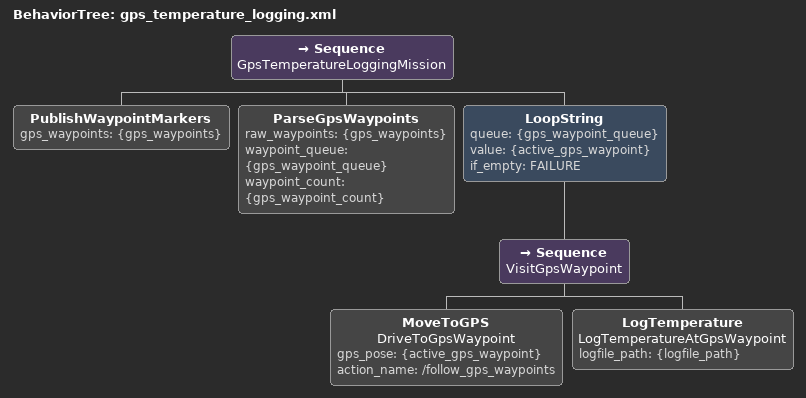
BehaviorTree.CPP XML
<?xml version="1.0"?>
<root BTCPP_format="4" main_tree_to_execute="gps_temperature_logging.xml">
  <BehaviorTree ID="gps_temperature_logging.xml">
    <Sequence name="GpsTemperatureLoggingMission">
      <PublishWaypointMarkers
        gps_waypoints="{gps_waypoints}" />
      <ParseGpsWaypoints
        raw_waypoints="{gps_waypoints}"
        waypoint_queue="{gps_waypoint_queue}"
        waypoint_count="{gps_waypoint_count}" />
      <LoopString queue="{gps_waypoint_queue}" value="{active_gps_waypoint}" if_empty="FAILURE">
        <Sequence name="VisitGpsWaypoint">
          <MoveToGPS
            name="DriveToGpsWaypoint"
            gps_pose="{active_gps_waypoint}"
            action_name="/follow_gps_waypoints" />
          <LogTemperature
            name="LogTemperatureAtGpsWaypoint"
            logfile_path="{logfile_path}" />
        </Sequence>
      </LoopString>
    </Sequence>
  </BehaviorTree>
</root>
